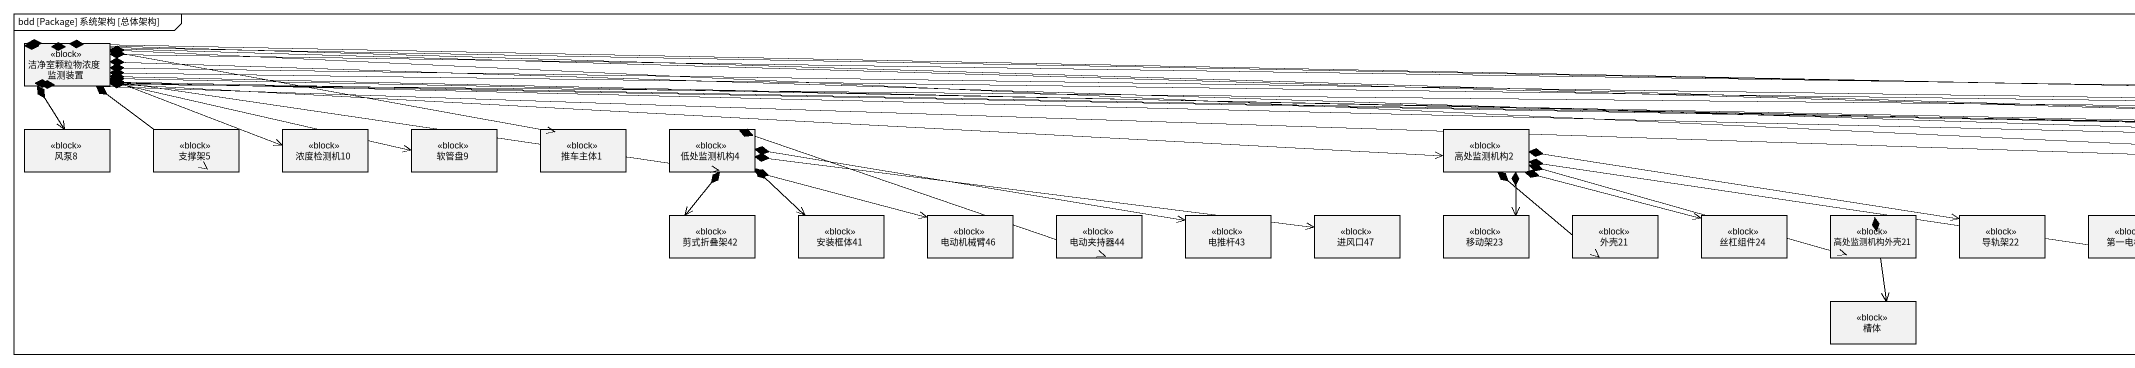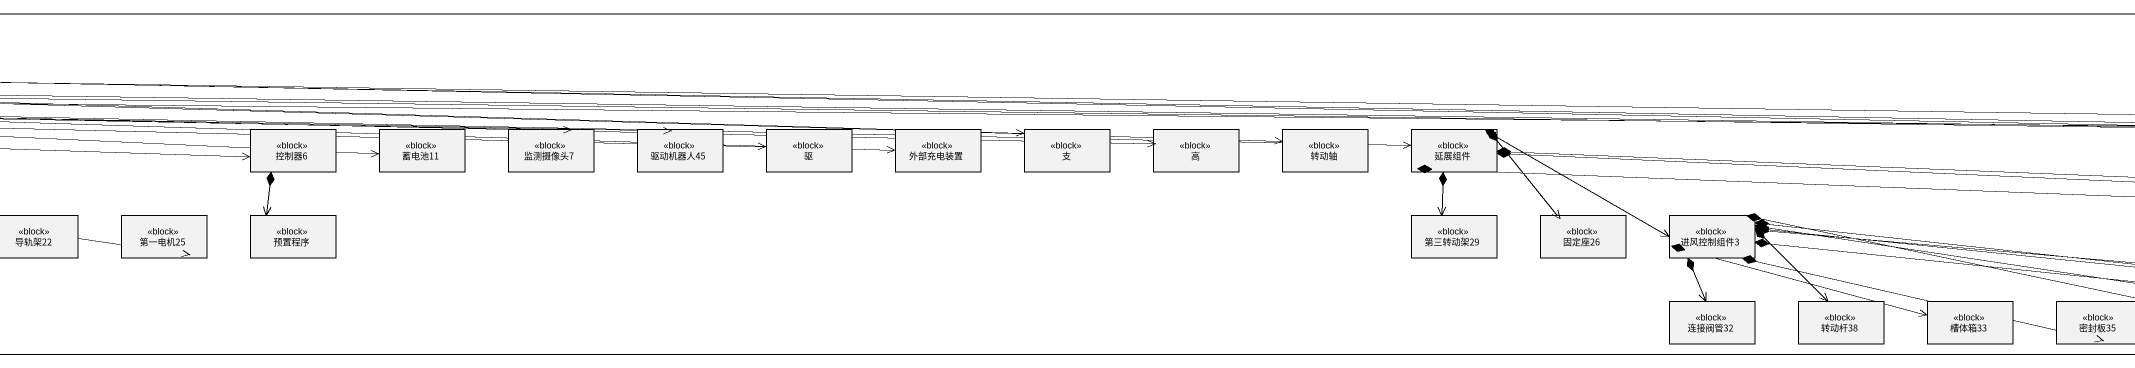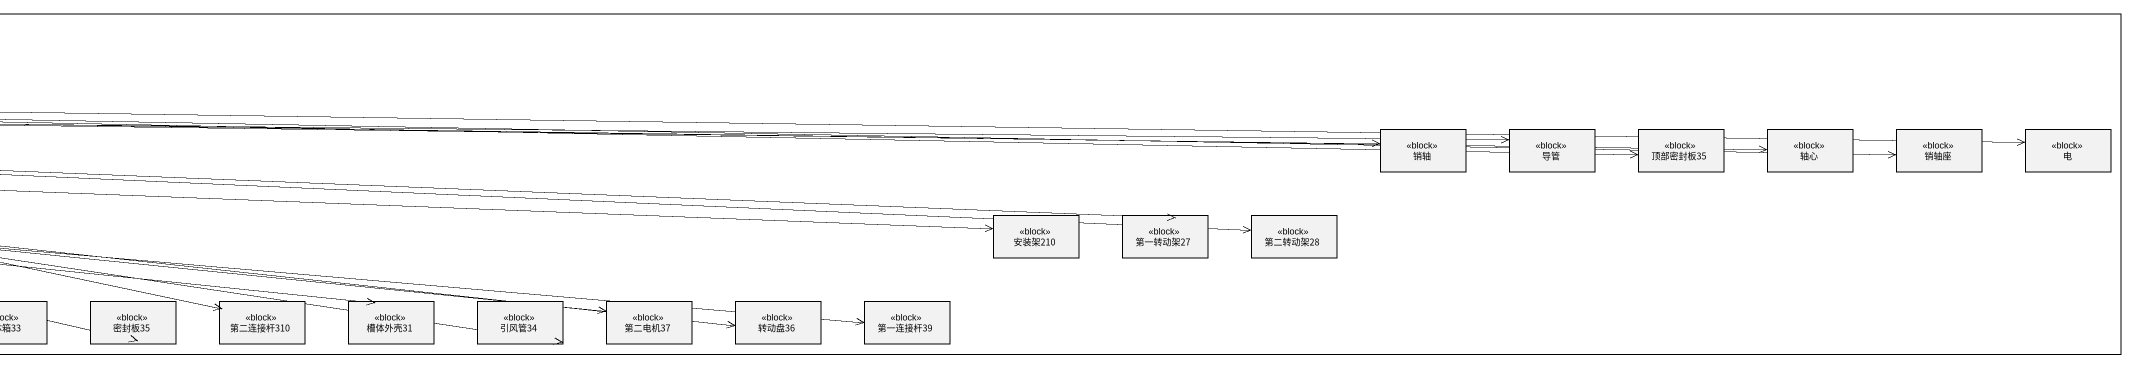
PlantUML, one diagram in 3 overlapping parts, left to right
@startuml
mainframe bdd [Package] 系统架构 [总体架构]
hide circle
hide empty members
class 洁净室颗粒物浓度监测装置 <<block>>
class 风泵8 <<block>>
class 支撑架5 <<block>>
class 浓度检测机10 <<block>>
class 软管盘9 <<block>>
class 推车主体1 <<block>>
class 低处监测机构4 <<block>>
class 高处监测机构2 <<block>>
class 控制器6 <<block>>
class 蓄电池11 <<block>>
class 监测摄像头7 <<block>>
class 驱动机器人45 <<block>>
class 驱 <<block>>
class 外部充电装置 <<block>>
class 支 <<block>>
class 高 <<block>>
class 转动轴 <<block>>
class 延展组件 <<block>>
class 销轴 <<block>>
class 导管 <<block>>
class 顶部密封板35 <<block>>
class 轴心 <<block>>
class 销轴座 <<block>>
class 电 <<block>>
class 剪式折叠架42 <<block>>
class 安装框体41 <<block>>
class 电动机械臂46 <<block>>
class 电动夹持器44 <<block>>
class 电推杆43 <<block>>
class 进风口47 <<block>>
class 移动架23 <<block>>
class 外壳21 <<block>>
class 丝杠组件24 <<block>>
class 高处监测机构外壳21 <<block>>
class 导轨架22 <<block>>
class 第一电机25 <<block>>
class 预置程序 <<block>>
class 第三转动架29 <<block>>
class 固定座26 <<block>>
class 进风控制组件3 <<block>>
class 安装架210 <<block>>
class 第一转动架27 <<block>>
class 第二转动架28 <<block>>
class 槽体 <<block>>
class 连接阀管32 <<block>>
class 转动杆38 <<block>>
class 槽体箱33 <<block>>
class 密封板35 <<block>>
class 第二连接杆310 <<block>>
class 槽体外壳31 <<block>>
class 引风管34 <<block>>
class 第二电机37 <<block>>
class 转动盘36 <<block>>
class 第一连接杆39 <<block>>
洁净室颗粒物浓度监测装置 *--> 风泵8
洁净室颗粒物浓度监测装置 *--> 支撑架5
洁净室颗粒物浓度监测装置 *-right-> 浓度检测机10
洁净室颗粒物浓度监测装置 *-right-> 软管盘9
洁净室颗粒物浓度监测装置 *-right-> 推车主体1
洁净室颗粒物浓度监测装置 *-right-> 低处监测机构4
洁净室颗粒物浓度监测装置 *-right-> 高处监测机构2
洁净室颗粒物浓度监测装置 *-right-> 控制器6
洁净室颗粒物浓度监测装置 *-right-> 蓄电池11
洁净室颗粒物浓度监测装置 *-right-> 监测摄像头7
洁净室颗粒物浓度监测装置 *-right-> 驱动机器人45
洁净室颗粒物浓度监测装置 *-right-> 驱
洁净室颗粒物浓度监测装置 *-right-> 外部充电装置
洁净室颗粒物浓度监测装置 *-right-> 支
洁净室颗粒物浓度监测装置 *-right-> 高
洁净室颗粒物浓度监测装置 *-right-> 转动轴
洁净室颗粒物浓度监测装置 *-right-> 延展组件
洁净室颗粒物浓度监测装置 *-right-> 销轴
洁净室颗粒物浓度监测装置 *-right-> 导管
洁净室颗粒物浓度监测装置 *-right-> 顶部密封板35
洁净室颗粒物浓度监测装置 *-right-> 轴心
洁净室颗粒物浓度监测装置 *-right-> 销轴座
洁净室颗粒物浓度监测装置 *-right-> 电
低处监测机构4 *--> 剪式折叠架42
低处监测机构4 *--> 安装框体41
低处监测机构4 *-right-> 电动机械臂46
低处监测机构4 *-right-> 电动夹持器44
低处监测机构4 *-right-> 电推杆43
低处监测机构4 *-right-> 进风口47
高处监测机构2 *--> 移动架23
高处监测机构2 *--> 外壳21
高处监测机构2 *-right-> 丝杠组件24
高处监测机构2 *-right-> 高处监测机构外壳21
高处监测机构2 *-right-> 导轨架22
高处监测机构2 *-right-> 第一电机25
控制器6 *--> 预置程序
延展组件 *--> 第三转动架29
延展组件 *--> 固定座26
延展组件 *-right-> 进风控制组件3
延展组件 *-right-> 安装架210
延展组件 *-right-> 第一转动架27
延展组件 *-right-> 第二转动架28
高处监测机构外壳21 *--> 槽体
进风控制组件3 *--> 连接阀管32
进风控制组件3 *--> 转动杆38
进风控制组件3 *-right-> 槽体箱33
进风控制组件3 *-right-> 密封板35
进风控制组件3 *-right-> 第二连接杆310
进风控制组件3 *-right-> 槽体外壳31
进风控制组件3 *-right-> 引风管34
进风控制组件3 *-right-> 第二电机37
进风控制组件3 *-right-> 转动盘36
进风控制组件3 *-right-> 第一连接杆39
@enduml
